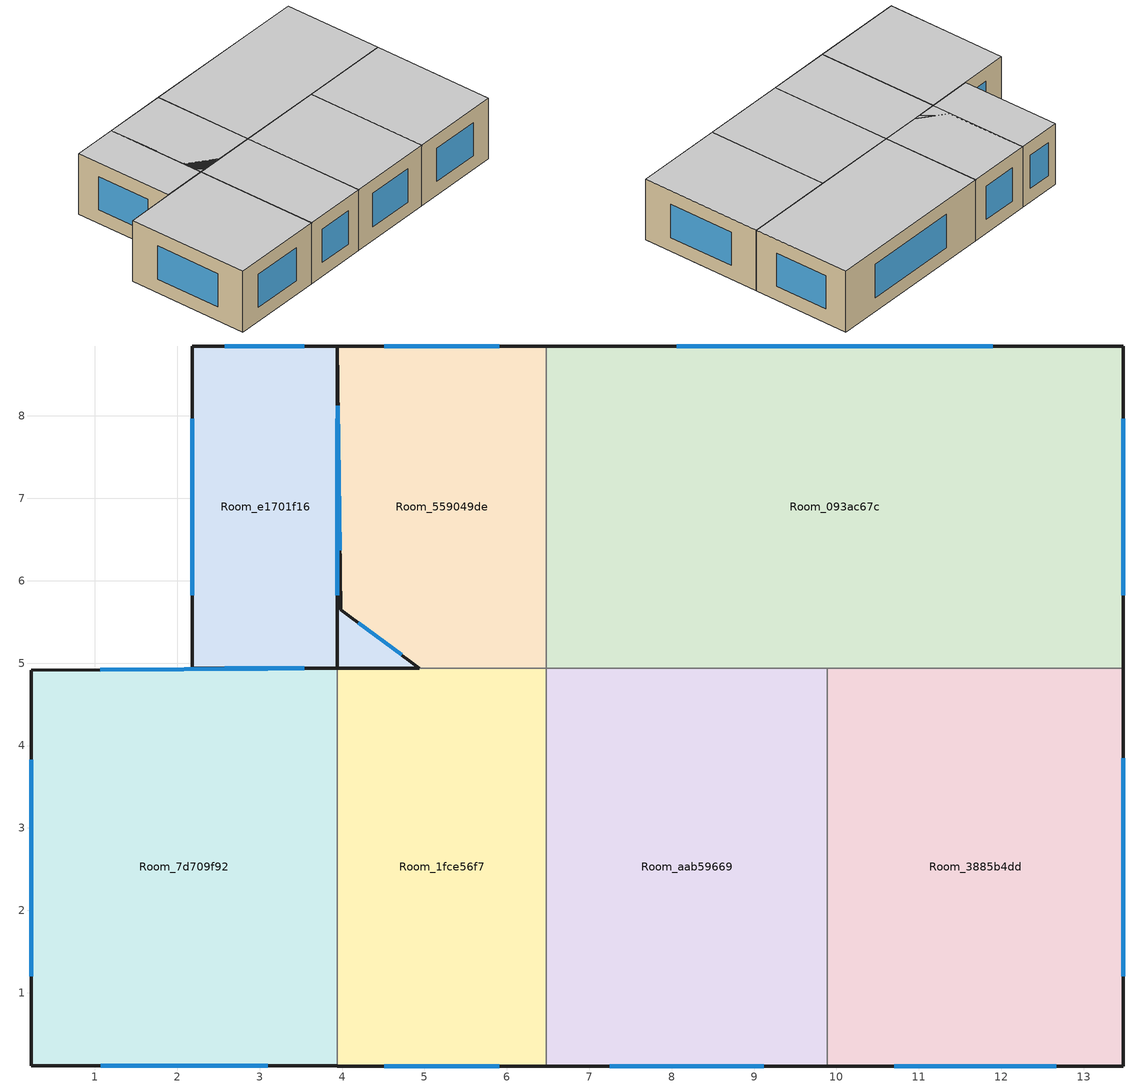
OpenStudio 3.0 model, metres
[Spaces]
Room_559049de
 floor adiabatic (Generic Interior Floor): 6.48,8.85 6.48,4.94 3.94,4.94 3.94,8.85 z0
 wall outside: 6.48,8.85 3.94,8.85 3.94,4.94 z0:2.5
 wall to Room_1fce56f7: 3.94,4.94 4.94,4.94 6.48,4.94 z0:2.5
 wall to Room_093ac67c: 6.48,4.94 6.48,8.85 z0:2.5
 window: 5.9,8.85 4.52,8.85 / 3.94,7.97 3.94,5.82 z0.57:1.93
 ceiling adiabatic (Generic Interior Ceiling): 6.48,4.94 6.48,8.85 3.94,8.85 3.94,4.94 z2.5
Room_093ac67c
 floor adiabatic (Generic Interior Floor): 13.48,8.85 13.48,4.94 6.48,4.94 6.48,8.85 z0
 wall outside: 13.48,4.94 13.48,8.85 6.48,8.85 z0:2.5
 wall to Room_aab59669: 6.48,4.94 9.89,4.94 z0:2.5
 wall to Room_3885b4dd: 9.89,4.94 13.48,4.94 z0:2.5
 window: 13.48,5.82 13.48,7.97 / 11.9,8.85 8.06,8.85 z0.57:1.93
 ceiling adiabatic (Generic Interior Ceiling): 13.48,4.94 13.48,8.85 6.48,8.85 6.48,4.94 z2.5
Room_e1701f16
 floor adiabatic (Generic Interior Floor): 3.94,8.85 3.98,5.65 4.94,4.94 2.18,4.94 2.18,8.85 z0
 wall outside: 2.18,4.94 3.94,4.94 4.94,4.94 3.98,5.65 3.94,8.85 2.18,8.85 2.18,4.94 z0:2.5
 window: 2.58,4.94 3.54,4.94 / 4.72,5.1 4.2,5.49 / 3.97,6.37 3.95,8.13 / 3.54,8.85 2.58,8.85 / 2.18,7.97 2.18,5.82 z0.57:1.93
 ceiling adiabatic (Generic Interior Ceiling): 4.94,4.94 3.98,5.65 3.94,8.85 2.18,8.85 2.18,4.94 z2.5
Room_3885b4dd
 floor adiabatic (Generic Interior Floor): 13.48,4.94 13.48,0.11 9.89,0.11 9.89,4.94 z0
 wall outside: 9.89,0.11 13.48,0.11 13.48,4.94 z0:2.5
 wall to Room_aab59669: 9.89,4.94 9.89,0.11 z0:2.5
 window: 10.7,0.11 12.67,0.11 / 13.48,1.2 13.48,3.85 z0.57:1.93
 ceiling adiabatic (Generic Interior Ceiling): 13.48,0.11 13.48,4.94 9.89,4.94 9.89,0.11 z2.5
Room_aab59669
 floor adiabatic (Generic Interior Floor): 9.89,4.94 9.89,0.11 6.48,0.11 6.48,4.94 z0
 wall outside: 6.48,0.11 9.89,0.11 z0:2.5
 wall to Room_1fce56f7: 6.48,4.94 6.48,0.11 z0:2.5
 window: 7.25,0.11 9.12,0.11 z0.57:1.93
 ceiling adiabatic (Generic Interior Ceiling): 9.89,0.11 9.89,4.94 6.48,4.94 6.48,0.11 z2.5
Room_1fce56f7
 floor adiabatic (Generic Interior Floor): 6.48,4.94 6.48,0.11 3.94,0.11 3.94,4.94 z0
 wall outside: 3.94,0.11 6.48,0.11 z0:2.5
 wall to Room_7d709f92: 3.94,4.94 3.94,0.11 z0:2.5
 window: 4.52,0.11 5.9,0.11 z0.57:1.93
 ceiling adiabatic (Generic Interior Ceiling): 6.48,0.11 6.48,4.94 3.94,4.94 3.94,0.11 z2.5
Room_7d709f92
 floor adiabatic (Generic Interior Floor): 3.94,4.94 3.94,0.11 0.23,0.11 0.23,4.92 z0
 wall outside: 3.94,4.94 0.23,4.92 0.23,0.11 3.94,0.11 z0:2.5
 window: 0.23,3.83 0.23,1.2 / 1.07,0.11 3.1,0.11 / 3.1,4.93 1.07,4.92 z0.57:1.93
 ceiling adiabatic (Generic Interior Ceiling): 3.94,0.11 3.94,4.94 0.23,4.92 0.23,0.11 z2.5
[Building]
Building 1: North Axis {deg}=-0; Default Construction Set=Default Generic Construction Set; Standards Building Type=MediumOffice
[Site]
Site 1: Terrain=City
[SizingPeriod:DesignDay] Barometric Pressure {Pa}=101253; Sky Clearness=0; Snow Indicator=0; Day of Month=21; Daylight Saving Time Indicator=0; Dry-Bulb Temperature Range Modifier Type=DefaultMultipliers
Name | Maximum Dry-Bulb Temperature {C} | Daily Dry-Bulb Temperature Range {deltaC} | Humidity Indicating Conditions at Maximum Dry-Bulb | Wind Speed {m/s} | Wind Direction {deg} | Month | Day Type | Humidity Indicating Type | Solar Model Indicator | ASHRAE Taub | ASHRAE Taud
Boston Logan IntL Arpt Ann Htg 99.6% Condns DB | -13.6 | 0 | -13.6 | 7.2 | 320 | 1 | WinterDesignDay | Wetbulb | ASHRAEClearSky
Boston Logan IntL Arpt Ann Hum_n 99.6% Condns DP=>MCDB | -12 | 0 | -24.4 | 7.2 | 320 | 1 | WinterDesignDay | Dewpoint | ASHRAEClearSky
Boston Logan IntL Arpt Ann Htg Wind 99.6% Condns WS=>MCDB | 2.1 | 0 | 2.1 | 14.1 | 320 | 1 | WinterDesignDay | Wetbulb | ASHRAEClearSky
Boston Logan IntL Arpt Ann Clg .4% Condns DB=>MWB | 32.7 | 8.4 | 22.9 | 6.3 | 270 | 7 | SummerDesignDay | Wetbulb | ASHRAETau | 0.488 | 1.95
Boston Logan IntL Arpt Ann Clg .4% Condns WB=>MDB | 30.2 | 8.4 | 24.6 | 6.3 | 270 | 7 | SummerDesignDay | Wetbulb | ASHRAETau | 0.488 | 1.95
Boston Logan IntL Arpt Ann Clg .4% Condns DP=>MDB | 27.3 | 8.4 | 22.8 | 6.3 | 270 | 7 | SummerDesignDay | Dewpoint | ASHRAETau | 0.488 | 1.95
Boston Logan IntL Arpt Ann Clg .4% Condns Enth=>MDB | 30.6 | 8.4 | 74100 | 6.3 | 270 | 7 | SummerDesignDay | Enthalpy | ASHRAETau | 0.488 | 1.95
[Material]
Name | Roughness | Thickness {m} | Conductivity {W/m-K} | Density {kg/m3} | Specific Heat {J/kg-K} | Thermal Absorptance | Solar Absorptance | Visible Absorptance
Generic Roof Membrane | MediumRough | 0.01 | 0.16 | 1120 | 1460 | 0.9 | 0.65 | 0.65
Generic Acoustic Tile | MediumSmooth | 0.02 | 0.06 | 368 | 590 | 0.9 | 0.2 | 0.2
Generic 25mm Wood | MediumSmooth | 0.0254 | 0.15 | 608 | 1630 | 0.9 | 0.5 | 0.5
Generic HW Concrete | MediumRough | 0.2 | 1.95 | 2240 | 900 | 0.9 | 0.8 | 0.8
Generic Gypsum Board | MediumSmooth | 0.0127 | 0.16 | 800 | 1090 | 0.9 | 0.5 | 0.5
Generic Wall Air Gap | Smooth | 0.1 | 0.667 | 1.28 | 1000 | 0.9 | 0.7 | 0.7
Generic Ceiling Air Gap | Smooth | 0.1 | 0.556 | 1.28 | 1000 | 0.9 | 0.7 | 0.7
Generic Brick | MediumRough | 0.1 | 0.9 | 1920 | 790 | 0.9 | 0.65 | 0.65
Generic 50mm Insulation; Generic 25mm Insulation | MediumRough | 0.05 | 0.03 | 43 | 1210 | 0.9 | 0.7 | 0.7
Generic Painted Metal | Smooth | 0.0015 | 45 | 7690 | 410 | 0.9 | 0.5 | 0.5
Generic LW Concrete | MediumRough | 0.1 | 0.53 | 1280 | 840 | 0.9 | 0.8 | 0.8
Material 1 | Smooth | 0.1 | 0.1 | 0.1 | 100 |  | 0.65 | 0.65
[WindowMaterial:Gas]
Generic Window Air Gap: Gas Type=Air; Thickness {m}=0.0127
[WindowMaterial:Glazing] Optical Data Type=SpectralAverage; Thickness {m}=0.006; Infrared Transmittance at Normal Incidence=0; Front Side Infrared Hemispherical Emissivity=0.84; Conductivity {W/m-K}=1; Dirt Correction Factor for Solar and Visible Transmittance=1; Solar Diffusing=No
Name | Solar Transmittance at Normal Incidence | Front Side Solar Reflectance at Normal Incidence | Back Side Solar Reflectance at Normal Incidence | Visible Transmittance at Normal Incidence | Front Side Visible Reflectance at Normal Incidence | Back Side Visible Reflectance at Normal Incidence | Back Side Infrared Hemispherical Emissivity
Generic Low-e Glass | 0.45 | 0.36 | 0.36 | 0.71 | 0.21 | 0.21 | 0.047
Generic Clear Glass | 0.77 | 0.07 | 0.07 | 0.88 | 0.08 | 0.08 | 0.84
[Construction]
Generic Interior Door: Generic 25mm Wood
Generic Single Pane: Generic Clear Glass
Generic Shade: Material 1
Generic Interior Ceiling: Generic LW Concrete, Generic Ceiling Air Gap, Generic Acoustic Tile
Generic Interior Wall: Generic Gypsum Board, Generic Wall Air Gap, Generic Gypsum Board
Generic Exposed Floor: Generic Painted Metal, Generic Ceiling Air Gap, Generic 50mm Insulation, Generic LW Concrete
Generic Interior Floor: Generic Acoustic Tile, Generic Ceiling Air Gap, Generic LW Concrete
Generic Ground Slab: Generic 50mm Insulation, Generic HW Concrete
Generic Roof: Generic Roof Membrane, Generic 50mm Insulation, Generic LW Concrete, Generic Ceiling Air Gap, Generic Acoustic Tile
Generic Exterior Wall: Generic Brick, Generic LW Concrete, Generic 50mm Insulation, Generic Wall Air Gap, Generic Gypsum Board
Generic Underground Wall: Generic 50mm Insulation, Generic HW Concrete, Generic Wall Air Gap, Generic Gypsum Board
Generic Underground Roof: Generic 50mm Insulation, Generic HW Concrete, Generic Ceiling Air Gap, Generic Acoustic Tile
Generic Double Pane: Generic Low-e Glass, Generic Window Air Gap, Generic Clear Glass
Generic Exterior Door: Generic Painted Metal, Generic 25mm Insulation, Generic Painted Metal
[Construction:AirBoundary]
Generic Air Boundary: GroupedZones, GroupedZones, None, 0
[DefaultConstructionSet]
Default Generic Construction Set: Default Exterior Surface Constructions=Default Surface Constructions 2; Default Interior Surface Constructions=Default Surface Constructions 1; Default Ground Contact Surface Constructions=Default Surface Constructions 3; Default Exterior SubSurface Constructions=Default Sub Surface Constructions 2; Default Interior SubSurface Constructions=Default Sub Surface Constructions 1; Interior Partition Construction=Generic Air Boundary; Space Shading Construction=Generic Shade; Adiabatic Surface Construction=Generic Interior Wall
[DefaultSurfaceConstructions]
Name | Floor Construction | Wall Construction | Roof Ceiling Construction
Default Surface Constructions 1 | Generic Interior Floor | Generic Interior Wall | Generic Interior Ceiling
Default Surface Constructions 2 | Generic Exposed Floor | Generic Exterior Wall | Generic Roof
Default Surface Constructions 3 | Generic Ground Slab | Generic Underground Wall | Generic Underground Roof
[DefaultSubSurfaceConstructions]
Name | Fixed Window Construction | Operable Window Construction | Door Construction | Glass Door Construction | Overhead Door Construction | Skylight Construction
Default Sub Surface Constructions 1 | Generic Single Pane | Generic Single Pane | Generic Interior Door | Generic Single Pane
Default Sub Surface Constructions 2 | Generic Double Pane | Generic Double Pane | Generic Exterior Door | Generic Double Pane | Generic Exterior Door | Generic Double Pane
[SpaceType]
Generic Office Program: Design Specification Outdoor Air Object=Generic Office Ventilation
[People:Definition]
Generic Office People: Number of People Calculation Method=People/Area; People per Space Floor Area {person/m2}=0.0565; Fraction Radiant=0.3; Sensible Heat Fraction=Autocalculate
[People]
Generic Office People: People Definition=Generic Office People; Space or SpaceType=Generic Office Program; Number of People Schedule=Generic Office Occupancy; Activity Level Schedule=Seated Adult Activity; Multiplier=1
[Lights:Definition]
Generic Office Lighting: Design Level Calculation Method=Watts/Area; Watts per Space Floor Area {W/m2}=10.55; Fraction Radiant=0.7; Fraction Visible=0.2; Return Air Fraction=0
[Lights]
Generic Office Lighting: Lights Definition=Generic Office Lighting; Space or SpaceType=Generic Office Program; Schedule=Generic Office Lighting; Fraction Replaceable=1
[ElectricEquipment:Definition]
Generic Office Equipment: Design Level Calculation Method=Watts/Area; Watts per Space Floor Area {W/m2}=10.33; Fraction Latent=0; Fraction Radiant=0.5; Fraction Lost=0
[ElectricEquipment]
Generic Office Equipment: Electric Equipment Definition=Generic Office Equipment; Space or SpaceType=Generic Office Program; Schedule=Generic Office Equipment
[SpaceInfiltration:DesignFlowRate]
Generic Office Infiltration: Space or SpaceType=Generic Office Program; Schedule=Generic Office Infiltration; Design Flow Rate Calculation Method=Flow/ExteriorArea; Flow per Exterior Surface Area {m3/s-m2}=0.0002266; Constant Term Coefficient=1; Temperature Term Coefficient=0; Velocity Term Coefficient=0
[DesignSpecification:OutdoorAir]
Generic Office Ventilation: Outdoor Air Flow per Person {m3/s-person}=0.00236; Outdoor Air Flow per Floor Area {m3/s-m2}=0.000305; Outdoor Air Flow Rate {m3/s}=0; Outdoor Air Flow Air Changes per Hour {1/hr}=0
[Space] Space Type=Generic Office Program; Building Story=Story_b832fa6b
Name | Thermal Zone
Room_559049de | Room_559049de
Room_093ac67c | Room_093ac67c
Room_e1701f16 | Room_e1701f16
Room_3885b4dd | Room_3885b4dd
Room_aab59669 | Room_aab59669
Room_1fce56f7 | Room_1fce56f7
Room_7d709f92 | Room_7d709f92
[ThermalZone] Use Ideal Air Loads=No
Name | Thermostat
Room_559049de | Thermostat Setpoint Dual Setpoint 1
Room_093ac67c | Thermostat Setpoint Dual Setpoint 2
Room_e1701f16 | Thermostat Setpoint Dual Setpoint 3
Room_3885b4dd | Thermostat Setpoint Dual Setpoint 4
Room_aab59669 | Thermostat Setpoint Dual Setpoint 5
Room_1fce56f7 | Thermostat Setpoint Dual Setpoint 6
Room_7d709f92 | Thermostat Setpoint Dual Setpoint 7
[Sizing:Zone] Zone Cooling Design Supply Air Temperature Input Method=SupplyAirTemperature; Zone Cooling Design Supply Air Temperature {C}=14; Zone Cooling Design Supply Air Temperature Difference {deltaC}=11.11; Zone Heating Design Supply Air Temperature Input Method=SupplyAirTemperature; Zone Heating Design Supply Air Temperature {C}=40; Zone Heating Design Supply Air Temperature Difference {deltaC}=11.11; Zone Cooling Design Supply Air Humidity Ratio {kg-H2O/kg-air}=0.0085; Zone Heating Design Supply Air Humidity Ratio {kg-H2O/kg-air}=0.008; Cooling Design Air Flow Method=DesignDay; Heating Design Air Flow Method=DesignDay; Account for Dedicated Outdoor Air System=No; Dedicated Outdoor Air System Control Strategy=NeutralSupplyAir; Dedicated Outdoor Air Low Setpoint Temperature for Design {C}=autosize; Dedicated Outdoor Air High Setpoint Temperature for Design {C}=autosize
Room_559049de; Room_093ac67c; Room_e1701f16; Room_3885b4dd; Room_aab59669; Room_1fce56f7; Room_7d709f92
[Zone equipment]
Room_559049de: Room_559049de Ideal Loads Air System
Room_093ac67c: Room_093ac67c Ideal Loads Air System
Room_e1701f16: Room_e1701f16 Ideal Loads Air System
Room_3885b4dd: Room_3885b4dd Ideal Loads Air System
Room_aab59669: Room_aab59669 Ideal Loads Air System
Room_1fce56f7: Room_1fce56f7 Ideal Loads Air System
Room_7d709f92: Room_7d709f92 Ideal Loads Air System
[BuildingStory]
Story_b832fa6b
[ThermostatSetpoint:DualSetpoint] Heating Setpoint Temperature Schedule=Generic Office Heating; Cooling Setpoint Temperature Schedule=Generic Office Cooling
Thermostat Setpoint Dual Setpoint 1; Thermostat Setpoint Dual Setpoint 2; Thermostat Setpoint Dual Setpoint 3; Thermostat Setpoint Dual Setpoint 4; Thermostat Setpoint Dual Setpoint 5; Thermostat Setpoint Dual Setpoint 6; Thermostat Setpoint Dual Setpoint 7
[ZoneHVAC:IdealLoadsAirSystem] Maximum Heating Supply Air Temperature {C}=50; Minimum Cooling Supply Air Temperature {C}=13; Heating Limit=LimitCapacity; Maximum Sensible Heating Capacity {W}=autosize; Cooling Limit=LimitFlowRateAndCapacity; Maximum Cooling Air Flow Rate {m3/s}=autosize; Maximum Total Cooling Capacity {W}=autosize; Demand Controlled Ventilation Type=None; Outdoor Air Economizer Type=DifferentialDryBulb; Sensible Heat Recovery Effectiveness=0; Latent Heat Recovery Effectiveness=0
Room_559049de Ideal Loads Air System; Room_093ac67c Ideal Loads Air System; Room_e1701f16 Ideal Loads Air System; Room_3885b4dd Ideal Loads Air System; Room_aab59669 Ideal Loads Air System; Room_1fce56f7 Ideal Loads Air System; Room_7d709f92 Ideal Loads Air System
[Schedule:Ruleset]
Name | Default Day Schedule | Summer Design Day Schedule | Winter Design Day Schedule | Holiday Schedule
Generic Office Infiltration | Schedule Day 1 | OfficeMedium INFIL_SCH_PNNL_Wkdy_SmrDsn 1 | OfficeMedium INFIL_SCH_PNNL_Sat_WntrDsn 1 | OfficeMedium INFIL_SCH_PNNL_Default 1
Generic Office Heating | Schedule Day 4 | OfficeMedium HTGSETP_SCH_YES_OPTIMUM_Default_SmrDsn 1 | OfficeMedium HTGSETP_SCH_YES_OPTIMUM_WntrDsn 1 | OfficeMedium HTGSETP_SCH_YES_OPTIMUM_Default 1
Generic Office Equipment | Schedule Day 7 | OfficeMedium BLDG_EQUIP_SCH_2013_SmrDsn 1 | OfficeMedium BLDG_EQUIP_SCH_2013_WntrDsn 1 | OfficeMedium BLDG_EQUIP_SCH_2013_Sat 1
Generic Office Cooling | Schedule Day 10 | OfficeMedium CLGSETP_SCH_YES_OPTIMUM_SmrDsn 1 | OfficeMedium CLGSETP_SCH_YES_OPTIMUM_Default_WntrDsn 1 | OfficeMedium CLGSETP_SCH_YES_OPTIMUM_Default 1
Seated Adult Activity | Schedule Day 13
Generic Office Lighting | Schedule Day 14 | OfficeMedium BLDG_LIGHT_SCH_2013_SmrDsn 1 | OfficeMedium BLDG_LIGHT_SCH_2013_WntrDsn 1 | OfficeMedium BLDG_LIGHT_SCH_2013_Sat 1
Generic Office Occupancy | Schedule Day 17 | OfficeMedium BLDG_OCC_SCH_SmrDsn 1 | OfficeMedium BLDG_OCC_SCH_WntrDsn 1 | OfficeMedium BLDG_OCC_SCH_Default 1
[Schedule:Day]
Schedule Day 1; OfficeMedium INFIL_SCH_PNNL_Default 1; OfficeMedium BLDG_EQUIP_SCH_2013_SmrDsn 1; OfficeMedium BLDG_LIGHT_SCH_2013_SmrDsn 1: 24, 0, 1
OfficeMedium INFIL_SCH_PNNL_Wkdy_SmrDsn 1; Schedule Day 2: 6, 0, 1, 22, 0, 0.25, 24, 0, 1
OfficeMedium INFIL_SCH_PNNL_Sat_WntrDsn 1; Schedule Day 3: 6, 0, 1, 18, 0, 0.25, 24, 0, 1
Schedule Day 4; OfficeMedium HTGSETP_SCH_YES_OPTIMUM_Default 1; OfficeMedium HTGSETP_SCH_YES_OPTIMUM_Default_SmrDsn 1: 24, 0, 15.6
OfficeMedium HTGSETP_SCH_YES_OPTIMUM_WntrDsn 1: 5, 0, 15.6, 6, 0, 17.6, 7, 0, 19.6, 22, 0, 21, 24, 0, 15.6
Schedule Day 5: 5, 0, 15.6, 6, 0, 17.8, 7, 0, 20, 22, 0, 21, 24, 0, 15.6
Schedule Day 6: 5, 0, 15.6, 6, 0, 17.8, 7, 0, 20, 17, 0, 21, 24, 0, 15.6
Schedule Day 7: 6, 0, 0.230755, 18, 0, 0.288107, 24, 0, 0.230755
OfficeMedium BLDG_EQUIP_SCH_2013_Sat 1; Schedule Day 9: 6, 0, 0.230755, 8, 0, 0.381235, 12, 0, 0.476543, 17, 0, 0.33358, 19, 0, 0.285926, 24, 0, 0.230755
OfficeMedium BLDG_EQUIP_SCH_2013_WntrDsn 1; OfficeMedium BLDG_LIGHT_SCH_2013_WntrDsn 1; OfficeMedium BLDG_OCC_SCH_WntrDsn 1: 24, 0, 0
Schedule Day 8: 6, 0, 0.307674, 8, 0, 0.381235, 12, 0, 0.857778, 13, 0, 0.76247, 17, 0, 0.857778, 18, 0, 0.476543, 24, 0, 0.381235
Schedule Day 10; OfficeMedium CLGSETP_SCH_YES_OPTIMUM_Default 1; OfficeMedium CLGSETP_SCH_YES_OPTIMUM_Default_WntrDsn 1: 24, 0, 26.7
OfficeMedium CLGSETP_SCH_YES_OPTIMUM_SmrDsn 1: 5, 0, 26.7, 6, 0, 25.7, 7, 0, 25, 22, 0, 24, 24, 0, 26.7
Schedule Day 11: 5, 0, 26.7, 6, 0, 25.6, 7, 0, 25, 22, 0, 24, 24, 0, 26.7
Schedule Day 12: 5, 0, 26.7, 6, 0, 25.7, 7, 0, 25, 17, 0, 24, 24, 0, 26.7
Schedule Day 13: 24, 0, 120
Schedule Day 14: 6, 0, 0.05, 18, 0, 0.0431163, 24, 0, 0.05
OfficeMedium BLDG_LIGHT_SCH_2013_Sat 1; Schedule Day 16: 6, 0, 0.05, 8, 0, 0.0862326, 12, 0, 0.258698, 17, 0, 0.129349, 19, 0, 0.0431163, 24, 0, 0.05
Schedule Day 15: 5, 0, 0.05, 6, 0, 0.1, 7, 0, 0.0862326, 8, 0, 0.258698, 17, 0, 0.776093, 18, 0, 0.431163, 20, 0, 0.258698, 22, 0, 0.172465, 23, 0, 0.0862326, 24, 0, 0.0431163
Schedule Day 17; OfficeMedium BLDG_OCC_SCH_Default 1: 6, 0, 0, 18, 0, 0.05, 24, 0, 0
OfficeMedium BLDG_OCC_SCH_SmrDsn 1: 6, 0, 0, 22, 0, 1, 24, 0, 0.05
Schedule Day 18: 6, 0, 0, 7, 0, 0.1, 8, 0, 0.2, 12, 0, 0.95, 13, 0, 0.5, 17, 0, 0.95, 18, 0, 0.3, 22, 0, 0.1, 24, 0, 0.05
Schedule Day 19: 6, 0, 0, 8, 0, 0.1, 12, 0, 0.3, 17, 0, 0.1, 19, 0, 0.05, 24, 0, 0
[Schedule:Rule] Apply Sunday=No; Date Specification Type=DateRange; Start Month=1; Start Day=1; End Month=12; End Day=31
Name | Schedule Ruleset | Rule Order | Day Schedule | Apply Monday | Apply Tuesday | Apply Wednesday | Apply Thursday | Apply Friday | Apply Saturday
Schedule Rule 1 | Generic Office Infiltration | 0 | Schedule Day 2 | Yes | Yes | Yes | Yes | Yes | No
Schedule Rule 2 | Generic Office Infiltration | 1 | Schedule Day 3 | No | No | No | No | No | Yes
Schedule Rule 3 | Generic Office Heating | 0 | Schedule Day 5 | Yes | Yes | Yes | Yes | Yes | No
Schedule Rule 4 | Generic Office Heating | 1 | Schedule Day 6 | No | No | No | No | No | Yes
Schedule Rule 5 | Generic Office Equipment | 0 | Schedule Day 8 | Yes | Yes | Yes | Yes | Yes | No
Schedule Rule 6 | Generic Office Equipment | 1 | Schedule Day 9 | No | No | No | No | No | Yes
Schedule Rule 7 | Generic Office Cooling | 0 | Schedule Day 11 | Yes | Yes | Yes | Yes | Yes | No
Schedule Rule 8 | Generic Office Cooling | 1 | Schedule Day 12 | No | No | No | No | No | Yes
Schedule Rule 9 | Generic Office Lighting | 0 | Schedule Day 15 | Yes | Yes | Yes | Yes | Yes | No
Schedule Rule 10 | Generic Office Lighting | 1 | Schedule Day 16 | No | No | No | No | No | Yes
Schedule Rule 11 | Generic Office Occupancy | 0 | Schedule Day 18 | Yes | Yes | Yes | Yes | Yes | No
Schedule Rule 12 | Generic Office Occupancy | 1 | Schedule Day 19 | No | No | No | No | No | Yes
